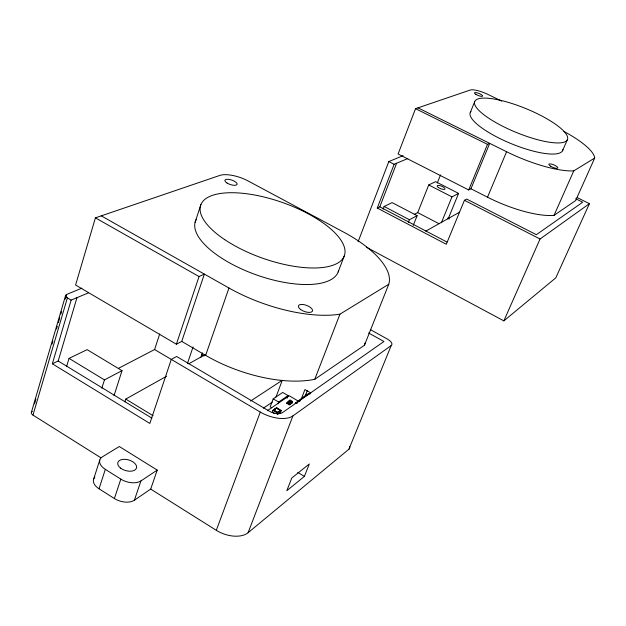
<?xml version="1.0" encoding="UTF-8"?>
<svg xmlns="http://www.w3.org/2000/svg" width="626" height="626" viewBox="0 0 626 626"><rect width="100%" height="100%" fill="white"/><g stroke="black" fill="none" stroke-linecap="round" stroke-linejoin="round"><path stroke-width="0.94" d="M277.584 414.287L280.644 412.158L281.293 410.437L280.706 410.273L277.49 412.511L277.475 413.097L272.944 410.429L272.294 412.151L274.564 413.489M277.177 414.122L277.49 412.511M292.225 401.383L291.974 402.541L290.026 403.887L287.553 402.44L288.163 401.329L289.979 400.077L292.225 401.383L290.409 402.651L290.026 403.887M280.792 410.789L276.332 407.995L273.452 410.077L278.03 412.612L280.792 410.789L276.332 407.995L273.452 410.077M31.331 412.534L65.589 295.503M34.547 403.856L35.917 399.185M52.075 344.026L52.897 341.217M56.457 329.065L57.279 326.263M58.374 322.523L59.744 317.851M60.839 314.111L61.661 311.302M65.221 299.15L66.591 294.478L81.928 288.148M100.731 457.684L32.975 415.101L67.381 297.913A4.883 2.261 14.9 0 1 66.591 294.478M368.604 332.977L383.934 341.506L282.334 412.706A9.946 5.024 20.3 0 1 269.297 411.165L176.657 356.491L171.289 359.402L149.841 423.434L52.341 363.8L71.129 300.128L88.477 292.835M181.736 341.381L205.641 355.372A93.219 42.654 19.3 0 0 314.768 379.301L364.442 345.262L388.769 284.251A91.67 36.363 20.1 0 0 343.275 231.902L247.943 180.875A21.48 7.856 18.7 0 0 219.969 175.382L95.402 217.856L75.582 285.026L176.383 344.206L181.736 341.381L204.373 274.11L199.045 276.551L176.383 344.206M52.341 363.8L58.187 360.999L76.982 297.663M66.559 366.648L69.048 358.377L87.131 349.652L122.015 370.662L114.026 395.671M101.842 388.175L104.456 379.888L122.015 370.662M99.784 460.008L93.564 479.328M288.375 403.919L288.578 403.269L287.005 402.706L286.771 403.34L289.376 404.865L292.295 402.831L292.538 402.205L291.646 401.767M124.864 401.861L125.763 399.083L166.618 376.21M99.025 488.765L105.332 469.351A14.656 8.357 15.6 0 1 102.468 456.784L119.323 446.51L157.22 470.095L150.702 489.086L134.387 500.213A14.594 8.584 15.9 0 1 114.394 498.546L99.025 488.765A14.562 8.498 15.4 0 1 94.886 477.137M195.093 222.308L200.915 204.553M118.392 368.378L154.599 349.535L159.708 333.955M114.394 498.546L120.826 479.125L105.332 469.351M134.387 500.213L140.92 480.932L157.22 470.095M187.44 363.456L193.074 346.921M200.923 357.383L202.48 352.861M205.641 355.372L228.967 288.007L101.263 215.86M150.702 489.086L216.306 530.316L260.283 412.057A24.774 12.45 20.2 0 0 292.921 415.891L391.195 345.552A8.561 3.717 22.2 0 0 387.4 339.073L370.357 329.605M287.084 398.222L288.085 395.585L282.709 392.447L273.194 398.856L270.197 406.861L271.739 407.769M276.011 396.994L282.295 380.264L250.58 401.055M273.312 410.046L272.944 410.429L276.895 408.027L276.543 407.823M277.952 403.817L278.625 402.041L288.085 395.585M279.939 412.644L279.658 412.268L277.248 413.95M281.058 410.476L276.786 407.784L272.944 410.429M338.173 271.934L344.222 256.026M290.214 402.322L289.971 402.956L290.754 401.947L289.799 401.391L289.259 401.767L290.214 402.322L290.754 401.947M289.376 404.865L292.538 402.205M358.111 241.691L388.816 161.563L403.113 155.663M216.306 530.316A23.772 13.999 19.8 0 0 248.092 532.718L292.921 415.891M301.294 399.036L304.94 389.544L310.731 392.909M575.677 198.755L582.665 202.237L536.341 234.695L466.683 199.068L464.437 200.289L446.299 244.281L377.267 208.043L394.13 164.286L407.808 158.527M501.739 101.115L487.709 94.33A14.476 3.639 21.8 0 0 470.267 90.027L415.547 108.681L398.089 154.004L468.702 189.952L470.94 188.77L489.688 143.362L487.498 144.371L468.702 189.952M305.394 395.53L307.382 390.381M377.267 208.043L379.802 206.83L396.626 163.23M314.768 379.301L339.934 314.174L388.769 284.251M383.073 209.162L384.121 206.47L392.095 202.621L417.127 215.68L413.23 225.446M304.392 476.394L309.322 463.952L291.779 478.021L286.81 490.714L304.392 476.394L297.788 472.427M408.363 222.418L409.427 219.726L417.127 215.68M414.263 214.405L417.698 212.613L428.732 184.96L435.602 181.65L458.592 193.403L448.099 219.03M437.253 183.074L440.524 174.912M470.275 112.57L474.727 101.529M248.092 532.718L348.925 449.194L391.195 345.552M441.393 222.786L451.964 196.877L458.592 193.403M470.94 188.77L487.521 197.198L506.583 151.735A62.31 16.753 22.5 0 0 573.752 170.89L594.7 158.049A60.832 15.955 22.6 0 0 564.01 131.468M562.508 150.788L567.305 139.825A50.103 12.856 22.3 0 0 503.21 100.982A50.103 12.856 22.3 0 0 492.748 120.755A50.103 12.856 22.3 0 0 567.305 139.825M366.359 247.2L503.844 320.88L540.05 239.007L589.41 203.677L577.18 197.589M487.521 197.198A61.442 18.537 22.6 0 0 554.041 215.344L573.752 170.89M594.7 158.049L575.662 200.531L554.041 215.344M589.41 203.677L555.802 277.842L503.844 320.88M289.509 401.094L289.979 400.077M306.028 395.718L306.951 394.239L310.191 393.848M305.253 396.305L306.951 394.239L295.276 403.347L296.943 403.081M307.436 395.389L308.673 394.044L295.276 403.347L296.974 402.862M277.842 412.714L277.475 413.097L281.293 410.437M298.899 401.767L300.433 400.656M289.306 403.833L288.609 404.333L289.306 403.833L288.351 403.277M280.839 410.601L278.03 412.612L273.546 409.897M267.404 410.648L289.173 395.765L299.173 401.602M263.374 408.175L272.263 402.158M286.771 403.34L287.193 403.058M188.747 363.816L204.921 354.762M425.719 231.143L459.601 212.175M287.005 402.706L287.404 402.495M296.81 402.878L295.276 403.347L297.812 402.581M279.595 412.44L280.644 412.158M292.068 401.915L292.256 401.509L291.387 401.188M291.34 402.401L292.295 402.831M417.996 107.852L506.583 151.735M415.547 108.681L487.498 144.371M388.816 161.563L394.13 164.286M464.437 200.289L540.05 239.007M428.732 184.96L451.964 196.877M447.684 218.051L449.374 218.928M417.698 212.613L438.967 223.685M384.121 206.47L409.427 219.726M379.802 206.83L446.87 241.996M95.402 217.856L199.045 276.551M288.163 401.329L290.409 402.651M201.47 354.512L203.99 355.991M273.194 398.856L278.625 402.041M67.381 297.913L71.129 300.128M154.599 349.535L260.283 412.057M69.048 358.377L104.456 379.888M125.763 399.083L153.096 415.727M58.187 360.999L151.907 418.16M289.619 404.24L288.578 403.269M140.92 480.932A14.688 8.443 16.2 0 1 120.826 479.125M32.975 415.101A4.695 2.551 13.3 0 1 32.356 411.337M349.621 446.432A8.255 4.226 22.3 0 1 348.925 449.194M562.891 149.575A49.923 13.224 22.3 0 1 510.918 143.534A49.923 13.224 22.3 0 1 470.955 111.491M339.934 314.174A95.222 39.125 19.6 0 1 228.967 288.007M338.619 270.518A75.746 30.298 19.4 0 1 255.682 274.65A75.746 30.298 19.4 0 1 196.228 219.476M365.005 343.017A89.808 39.712 19.9 0 1 364.442 345.262M120.599 468.107A9.719 5.532 16.1 0 0 136.351 468.389A9.719 5.532 16.1 0 0 124.574 459.312A9.719 5.532 16.1 0 0 120.599 468.107M438.388 187.526A4.218 1.354 21.9 0 0 444.906 189.091A4.218 1.354 21.9 0 0 439.882 185.617A4.218 1.354 21.9 0 0 438.388 187.526M550.575 166.187A4.836 1.338 22.9 0 0 557.766 168.018A4.836 1.338 22.9 0 0 551.639 164.122A4.836 1.338 22.9 0 0 550.575 166.187M475.87 94.354A4.343 1.095 21.8 0 0 482.513 96.154A4.343 1.095 21.8 0 0 477.215 92.859A4.343 1.095 21.8 0 0 475.87 94.354M224.726 239.648A76.145 29.563 19.4 0 0 343.611 257.341A76.145 29.563 19.4 0 0 249.273 194.115A76.145 29.563 19.4 0 0 224.726 239.648M300.668 309.518A7.481 3.24 20.4 0 0 312.413 311.208A7.481 3.24 20.4 0 0 303.367 304.541A7.481 3.24 20.4 0 0 300.668 309.518M227.042 183.042A6.448 2.355 18.6 0 0 237.066 184.474A6.448 2.355 18.6 0 0 228.913 179.372A6.448 2.355 18.6 0 0 227.042 183.042"/></g></svg>
